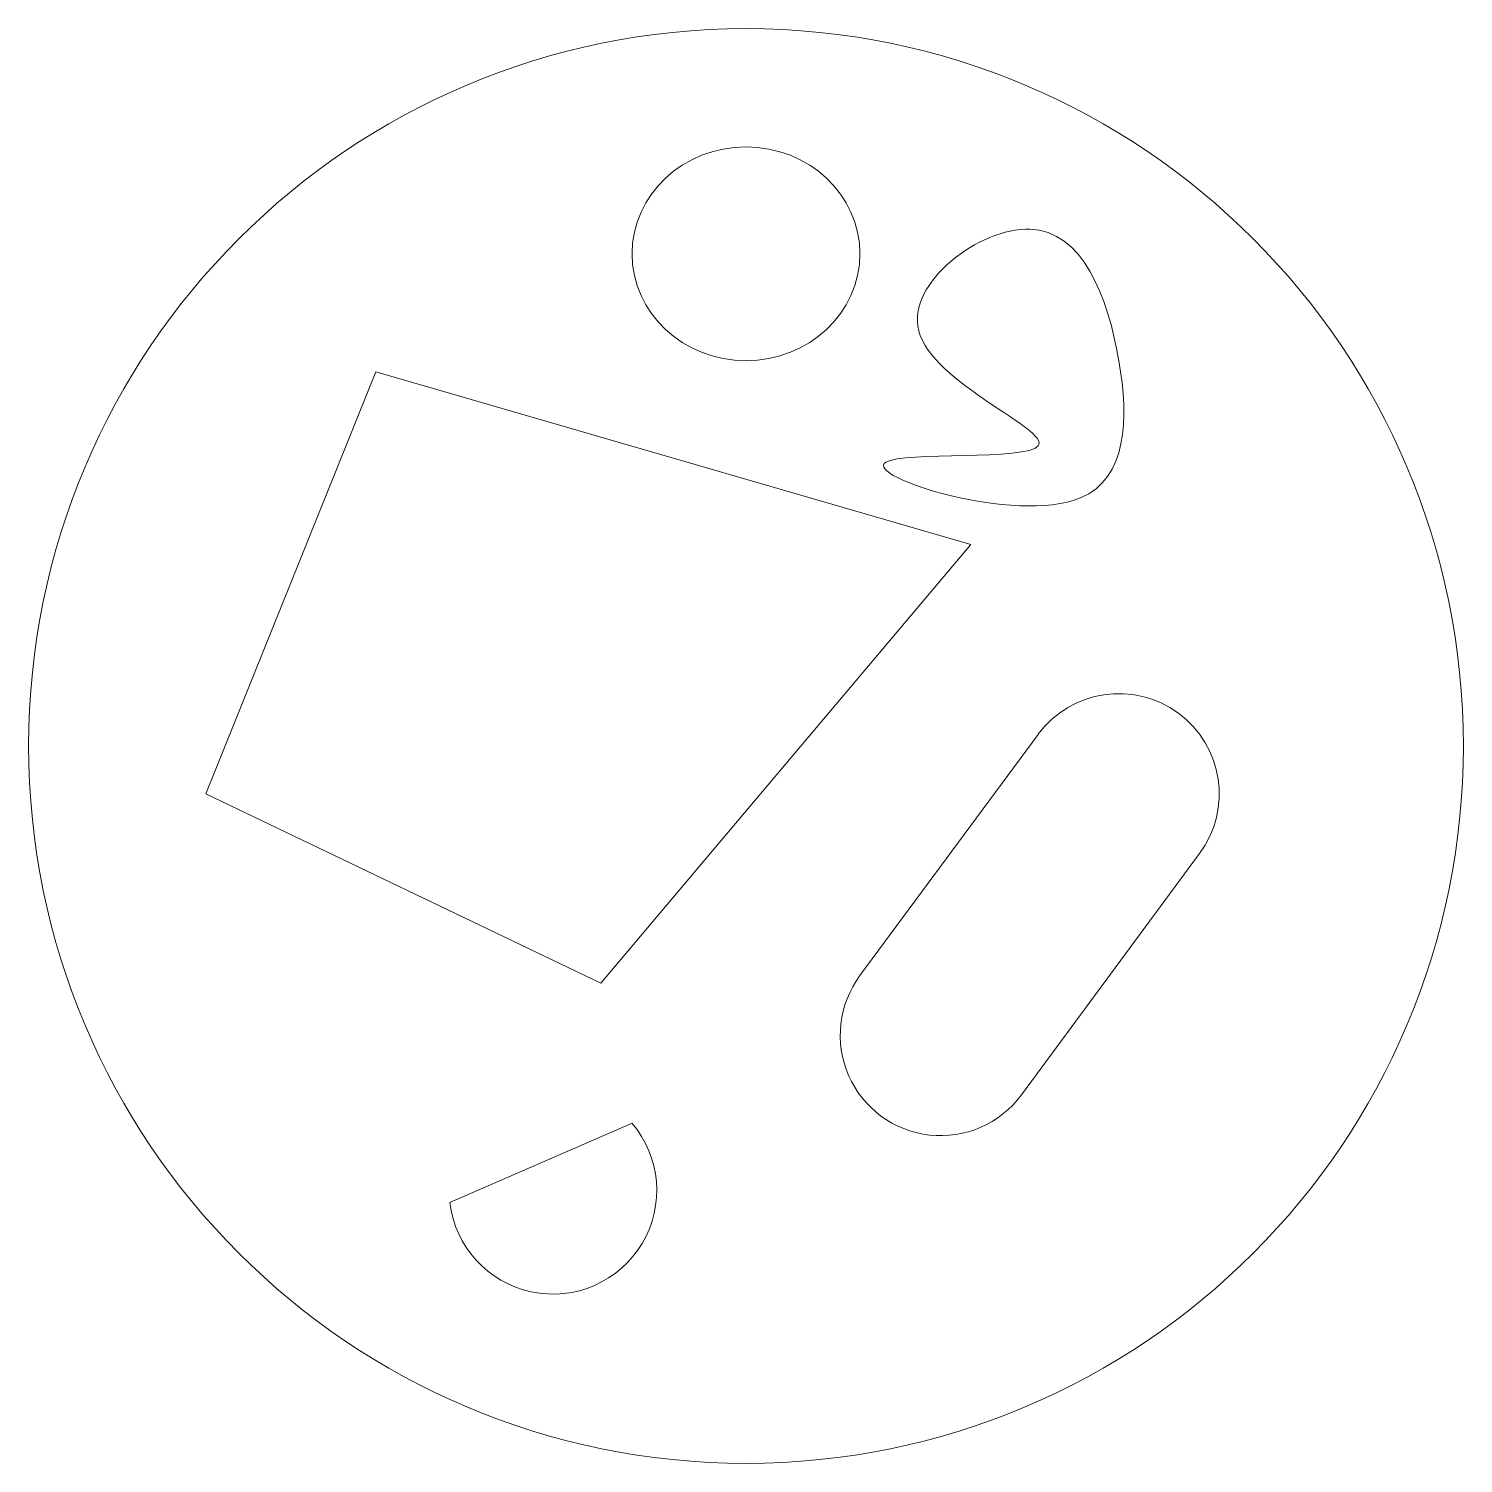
# Model space of a CAD drawing. Header units: millimetres. Extents: x -69 to 69, y -69 to 69.
import ezdxf

# ---------------------------------------------------------------- set-up
doc = ezdxf.new("R2010")
doc.units = ezdxf.units.MM

msp = doc.modelspace()

# ---------------------------------------------------------------- linework, layer by layer
at = {"color": 7, "linetype": 'Continuous', "lineweight": 15}
for p, q in [((-35.74, 36.13), (-52.15, -4.63)), ((21.71, 19.46), (-35.74, 36.13)), ((-14.03, -22.9), (21.71, 19.46)), ((28.21, 1.12), (11, -22.17)), ((-52.15, -4.63), (-14.03, -22.9)), ((26.59, -33.68), (43.79, -10.39)), ((-11, -36.4), (-28.59, -44.08))]:
    msp.add_line(p, q, dxfattribs=at)
msp.add_circle((0, 0), 69.26, dxfattribs=at)
for centre, radius, start, end in [((36, -4.63), 9.69, 323.5491, 143.5491), ((18.79, -27.93), 9.69, 143.5491, 323.5491), ((-18.64, -42.9), 10.02, 186.7477, 40.4188)]:
    msp.add_arc(centre, radius, start, end, dxfattribs=at)
msp.add_ellipse((0, 47.52), major_axis=(11, 0), ratio=0.938207, dxfattribs=at)
msp.add_open_spline([(16.68, 40.1), (17.99, 34.96), (39.96, 26.51), (-0.12, 29.67), (36.61, 17.94), (37.13, 37.91), (30.13, 55.64), (15.49, 44.77), (16.68, 40.1)], degree=3, knots=[0, 0, 0, 0, 0.171272, 0.329454, 0.533737, 0.680688, 0.844746, 1, 1, 1, 1], dxfattribs=at)

doc.saveas('drawing.dxf')
